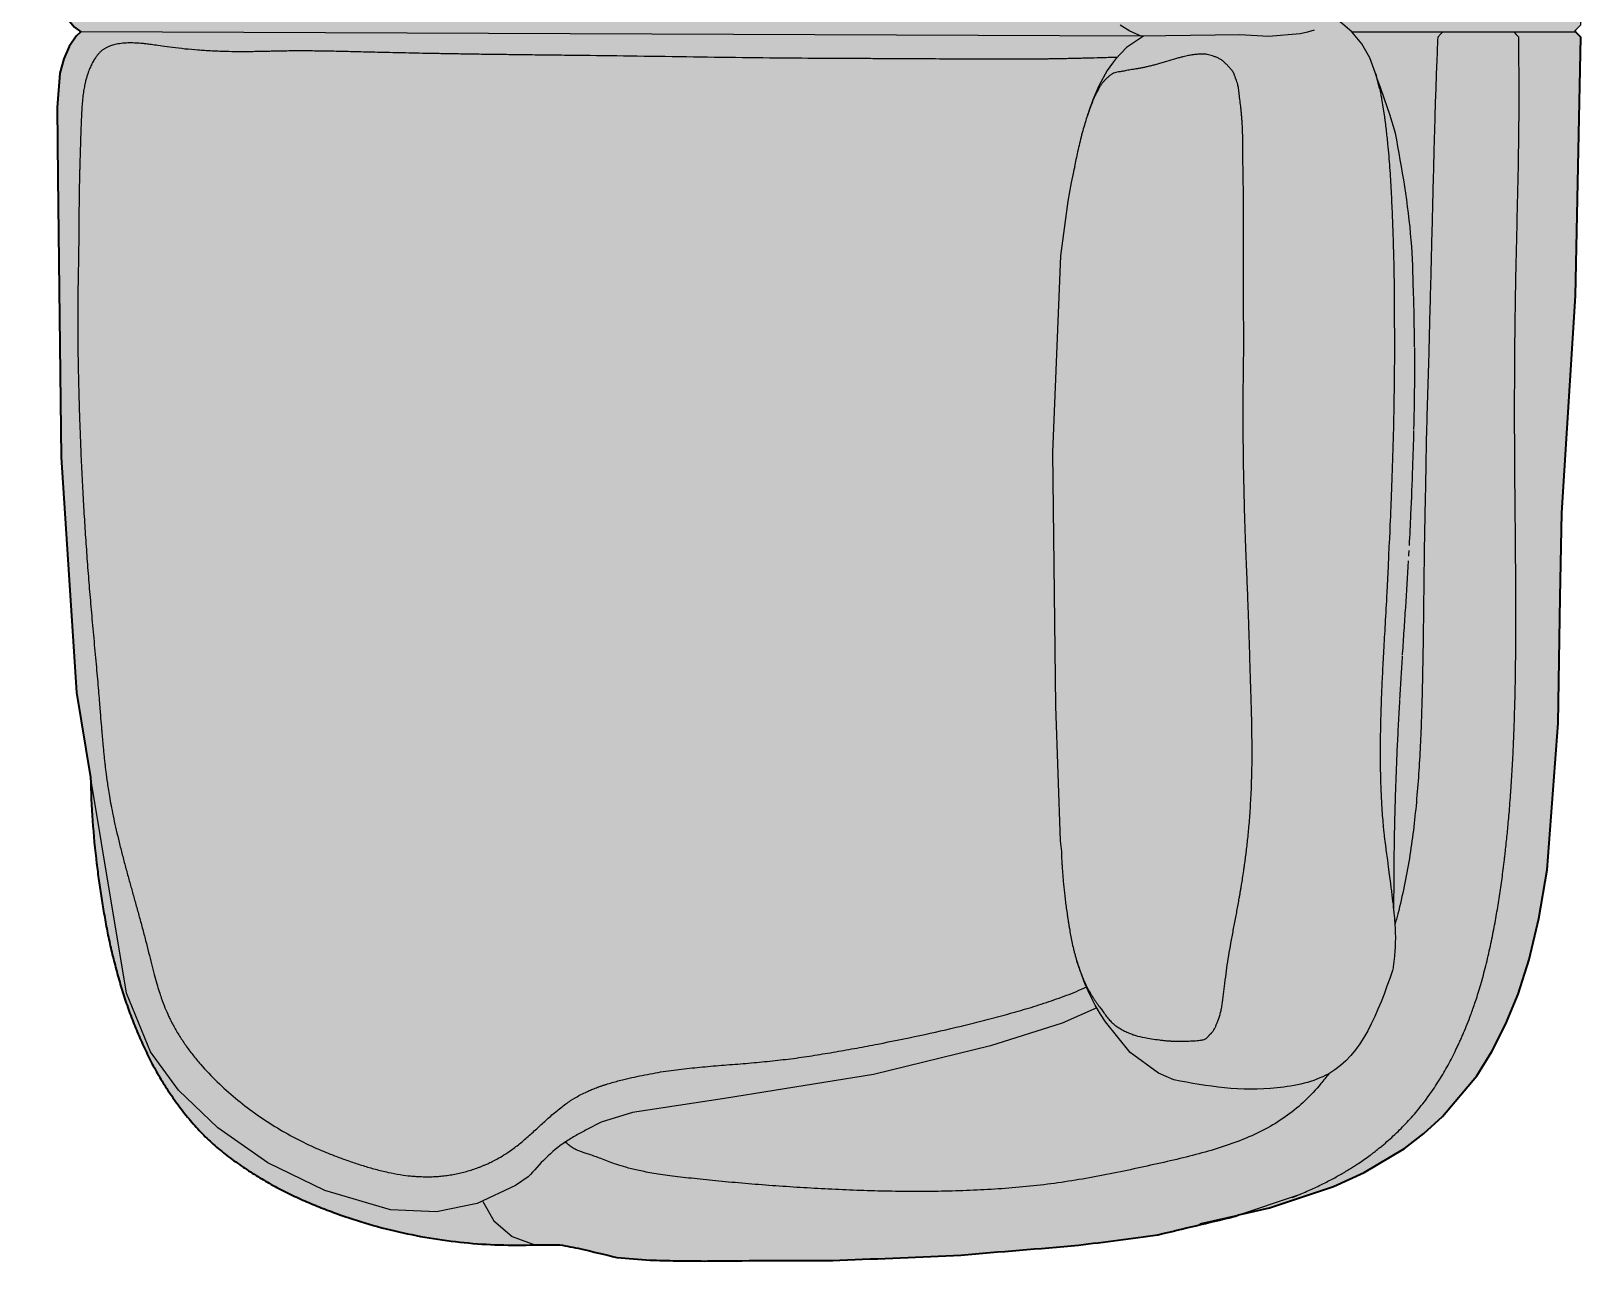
# Model space of a CAD drawing. Header units: millimetres. Extents: x -22 to 6424, y -4345 to 780.
# Drawn here: x 2193 to 3190, y -4345 to -3554 of the extents above; entities that cross this region are included whole.
import ezdxf

# ---------------------------------------------------------------- set-up
doc = ezdxf.new("R2010")
doc.units = ezdxf.units.MM
doc.layers.add('Blocks', color=7, linetype='Continuous')
doc.layers.add('Blocks$Fill', color=7, linetype='Continuous', true_color=0xffffff)
doc.layers.add('Blocks$Inner', color=7, linetype='Continuous', lineweight=25, true_color=0x007f00)
doc.layers.add('Blocks$Outline', color=7, linetype='Continuous', lineweight=35, true_color=0xff3f3f)

# ---------------------------------------------------------------- blocks, each defined once
blk = doc.blocks.new('Lune JH610 Sofa Top')
at = {"layer": 'Blocks$Fill'}
blk.add_hatch(color=256, dxfattribs=at).paths.add_polyline_path([(10.43, -107.31), (10.22, -118.71), (10.39, -130.07), (10.94, -141.39), (11.87, -152.68), (13.19, -163.95), (14.88, -175.17), (16.95, -186.32), (19.38, -197.4), (22.17, -208.39), (25.32, -219.29), (27.04, -224.7), (28.85, -230.08), (32.75, -240.71), (36.99, -251.23), (39.24, -256.45), (41.59, -261.64), (44.04, -266.77), (46.6, -271.83), (49.29, -276.81), (52.11, -281.7), (55.05, -286.53), (58.09, -291.33), (61.24, -296.08), (64.51, -300.74), (67.91, -305.31), (71.44, -309.74), (73.26, -311.91), (75.11, -314.03), (77, -316.12), (78.94, -318.16), (80.91, -320.17), (82.93, -322.14), (84.98, -324.07), (87.08, -325.96), (91.38, -329.67), (95.82, -333.24), (100.37, -336.68), (105, -339.99), (109.69, -343.18), (114.44, -346.24), (119.28, -349.16), (124.2, -351.94), (129.22, -354.58), (134.32, -357.1), (139.48, -359.5), (144.68, -361.79), (149.92, -363.99), (155.18, -366.1), (160.47, -368.1), (165.8, -369.99), (171.19, -371.76), (176.62, -373.44), (187.55, -376.52), (198.55, -379.31), (209.6, -381.76), (220.75, -383.87), (243.17, -387.41), (255.89, -389.11), (274.6, -391.06), (293.42, -392.37), (353.24, -401.12), (690.95, -413.94), (723.35, -414.13), (780.54, -406.95), (787.91, -402.02), (790.48, -399.31), (793.66, -403.48), (798.73, -407.69), (805.05, -410.66), (812.91, -412.2), (861.09, -410.89), (1156.03, -411.02), (1468.13, -411.3), (1488.68, -412.16), (1496.71, -412.35), (1505.72, -411.11), (1512.41, -408.38), (1517.5, -404.58), (1521.18, -400.22), (1523.59, -403.41), (1528.66, -407.64), (1534.96, -410.63), (1542.78, -412.19), (1590.97, -410.89), (1886.03, -411.02), (2198.13, -411.3), (2218.68, -412.16), (2226.71, -412.35), (2234.89, -411.22), (2233.87, -418.07), (2234.36, -434.75), (2235.14, -760.14), (2234.1, -1104.59), (2235.58, -1111.37), (2238.39, -1117.3), (2242.83, -1122.64), (2246.86, -1125.63), (2243.9, -1128.55), (2239.47, -1135.14), (2236.01, -1142.98), (2233.52, -1152.24), (2231.8, -1174.39), (2232.21, -1219.29), (2234.4, -1399.29), (2244.11, -1550.52), (2253.21, -1605.23), (2253.65, -1619.18), (2254.45, -1633.07), (2255.6, -1646.9), (2257.24, -1661.77), (2260.45, -1684.21), (2262.3, -1695.42), (2264.4, -1706.56), (2266.86, -1717.62), (2269.65, -1728.61), (2272.73, -1739.55), (2274.4, -1744.98), (2276.18, -1750.36), (2278.07, -1755.7), (2280.07, -1760.99), (2282.17, -1766.25), (2284.37, -1771.48), (2286.67, -1776.68), (2289.07, -1781.85), (2291.58, -1786.95), (2294.23, -1791.97), (2297.01, -1796.89), (2299.93, -1801.72), (2302.98, -1806.48), (2306.17, -1811.17), (2309.49, -1815.8), (2312.93, -1820.34), (2316.5, -1824.78), (2320.2, -1829.09), (2322.1, -1831.18), (2324.03, -1833.24), (2326, -1835.26), (2328, -1837.23), (2330.05, -1839.16), (2332.13, -1841.05), (2334.26, -1842.91), (2336.42, -1844.72), (2340.86, -1848.25), (2345.42, -1851.65), (2350.09, -1854.92), (2354.83, -1858.08), (2359.62, -1861.12), (2364.46, -1864.06), (2369.36, -1866.87), (2374.34, -1869.56), (2379.4, -1872.13), (2384.53, -1874.58), (2389.71, -1876.92), (2394.93, -1879.17), (2405.45, -1883.42), (2416.08, -1887.32), (2421.46, -1889.13), (2426.88, -1890.84), (2437.78, -1894), (2448.77, -1896.79), (2459.84, -1899.22), (2471, -1901.28), (2482.22, -1902.98), (2493.48, -1904.29), (2504.77, -1905.22), (2516.1, -1905.77), (2527.46, -1905.94), (2538.86, -1905.74), (2553.54, -1905.7), (2553.69, -1905.7), (2554.99, -1905.73), (2568.41, -1908.29), (2591.69, -1913.89), (2612.93, -1915.59), (2629.96, -1916.04), (2648.2, -1916.16), (2735.12, -1915.71), (2812.9, -1912.32), (2888.42, -1906.05), (2939.6, -1899.3), (2988.38, -1887.6), (2992.54, -1886.2), (3011.41, -1881.92), (3052.39, -1868.27), (3072.32, -1859.15), (3098.06, -1843.71), (3110.51, -1834.24), (3122.59, -1823.28), (3144.59, -1796.97), (3154.31, -1781.49), (3163.18, -1764.14), (3171.18, -1744.59), (3178.29, -1722.27), (3184.57, -1695.89), (3189.85, -1664.61), (3197.04, -1570.26), (3198.17, -1489.24), (3199.33, -1434.94), (3208.18, -1295.46), (3211.65, -1129.17), (3208.15, -1125.71), (3208.15, -1124.71), (3211.65, -1121.21), (3211.65, -398.85), (3209.73, -396.92), (3211.3, -395.35), (3211.3, 111.12), (3208.1, 164.91), (3198.54, 217.98), (3182.76, 269.55), (3160.98, 318.88), (3133.51, 365.25), (3100.73, 408.06), (3063.1, 446.69), (3021.16, 480.58), (2975.48, 509.26), (2926.74, 532.33), (2875.63, 549.44), (2822.83, 560.38), (2769.1, 564.98), (2757.29, 565.13), (2250.82, 565.13), (2249.24, 563.56), (2247.32, 565.49), (1524.95, 565.49), (1521.45, 561.99), (1520.82, 561.99), (1517.32, 565.49), (794.95, 565.49), (791.45, 561.99), (790.46, 561.99), (786.99, 565.49), (350.97, 551.01), (280.13, 547.03), (227.16, 539.74), (184.65, 529.41), (148.31, 515.27), (131.85, 506.51), (116.76, 496.71), (102.93, 485.81), (90.1, 473.56), (77.52, 458.81), (58.97, 429.88), (41.68, 389.61), (34.51, 361.41), (26.42, 334.41), (18.49, 302.91), (7.59, 218.19), (1.53, 124.81), (0.44, 37.37), (0.44, -29.38), (1.61, -48.95), (8.14, -78.49), (10.46, -92.63)], flags=0)
at = {"layer": 'Blocks$Inner'}
for points in [[(2966.54, -1892.09), (3011.41, -1881.92), (3052.39, -1868.27), (3072.32, -1859.15), (3098.06, -1843.71), (3110.51, -1834.24), (3122.59, -1823.28), (3144.59, -1796.97), (3154.31, -1781.49), (3163.18, -1764.14), (3171.18, -1744.59), (3178.29, -1722.27), (3184.57, -1695.89), (3189.85, -1664.61), (3197.04, -1570.26), (3198.17, -1489.24), (3199.33, -1434.94), (3208.18, -1295.46), (3211.65, -1129.17), (3208.15, -1125.71), (3208.15, -1124.71), (3211.65, -1121.21), (3211.65, -398.85)], [(3039.99, -1124.57), (3035.69, -1125.85), (3031.09, -1126.9), (3010.8, -1128.8), (2992.16, -1127.67), (2928.82, -1128.42), (2246.86, -1125.63), (2242.83, -1122.64)], [(2928.82, -1128.42), (2921.61, -1125.27), (2915.24, -1121.34)], [(2534.67, -1862.07), (2526.41, -1867.58), (2501.84, -1879.15), (2475.56, -1884.61), (2446.07, -1883.3), (2403.79, -1870.76), (2367.28, -1852.93), (2335.04, -1830.43), (2309.85, -1806.26), (2291.84, -1781.68), (2276.29, -1744.02), (2244.11, -1550.52), (2234.4, -1399.29), (2232.21, -1219.29), (2231.8, -1174.39), (2233.52, -1152.24), (2236.01, -1142.98), (2239.47, -1135.14), (2243.9, -1128.55), (2246.86, -1125.63)], [(3082.03, -1162.04), (3080.09, -1154.27), (3075.84, -1142.43), (3070.82, -1133.45), (3064.33, -1125.6), (3056.95, -1119.38), (3053.62, -1117.75)], [(3122.71, -1125.71), (3168.4, -1125.71)], [(3168.4, -1125.71), (3170.02, -1127.46), (3171.64, -1129.21)], [(2930.36, -1128.4), (2919.35, -1135.79), (2912.3, -1143.27), (2910.29, -1145.79), (2906.92, -1150.62), (2901.66, -1160.35), (2897.79, -1169.47), (2894.01, -1180.1)], [(3092.38, -1190.76), (3088.63, -1178.87), (3085.26, -1168.99), (3082.63, -1161.56), (3080.68, -1156), (3079.51, -1152.47)], [(2886.11, -1212.06), (2886.03, -1212.43), (2885.87, -1213.12), (2885.58, -1214.44), (2885.04, -1216.88), (2883.85, -1222.5), (2881.61, -1234.52), (2876.95, -1269.84), (2871.88, -1396.29), (2873.77, -1559.39), (2876.79, -1646.03), (2877.48, -1652.84)], [(2949.83, -1799.74), (2940.05, -1795.28), (2921.77, -1782.11), (2905.85, -1762.39), (2902.6, -1757.5), (2899.14, -1751.59), (2895.7, -1744.8), (2892.57, -1737.79), (2887.42, -1723.4)], [(2900.24, -1753.4), (2877.97, -1763.22), (2831.89, -1777.84), (2756.63, -1796.29), (2660.94, -1811.57), (2601.72, -1820.74), (2581.63, -1826.85), (2572.26, -1831.62)], [(2553.54, -1905.7), (2553.69, -1905.7), (2554.99, -1905.73), (2568.41, -1908.29), (2591.69, -1913.89), (2612.93, -1915.59), (2629.96, -1916.04), (2648.2, -1916.16), (2663.26, -1915.97), (2735.12, -1915.71), (2812.9, -1912.32), (2888.42, -1906.05), (2939.6, -1899.3), (2988.38, -1887.6), (3031.2, -1873.17)], [(2505.44, -1877.79), (2512.49, -1890.24), (2524.26, -1900.36), (2538.86, -1905.74)]]:
    blk.add_lwpolyline(points, dxfattribs=at)
for points, knots in [([(3064.23, -1125.71), (3064.75, -1125.71), (3066.18, -1125.71), (3069.36, -1125.71), (3073.64, -1125.71), (3079.29, -1125.71), (3086.2, -1125.71), (3093.64, -1125.71), (3101.02, -1125.71), (3109.4, -1125.71), (3117.06, -1125.71), (3122.71, -1125.71)], [0.435445, 0.435445, 0.435445, 0.435445, 0.4583333, 0.5, 0.5833333, 0.6666667, 0.75, 0.8333333, 0.875, 0.9166667, 1, 1, 1, 1]), ([(3122.71, -1125.71), (3122.18, -1126.26), (3121.13, -1127.38), (3120.09, -1128.49), (3119.58, -1129.04)], [0, 0, 0, 0, 0.5, 0.999407, 0.999407, 0.999407, 0.999407]), ([(3168.4, -1125.71), (3174.56, -1125.71), (3182.59, -1125.71), (3190.63, -1125.71), (3194.69, -1125.71), (3197.37, -1125.71), (3199.05, -1125.71), (3200.52, -1125.71), (3201.86, -1125.71), (3203.05, -1125.71), (3204.37, -1125.71), (3205.7, -1125.71), (3207.06, -1125.71), (3208.15, -1125.71), (3208.32, -1125.71), (3207.88, -1125.71)], [2, 2, 2, 2, 2.1, 2.15, 2.2, 2.225, 2.25, 2.275, 2.3, 2.325, 2.35, 2.4, 2.45, 2.5, 2.6, 2.6, 2.6, 2.6]), ([(2267.41, -1134.25), (2266.45, -1134.52), (2264.88, -1135.1), (2263.46, -1135.79), (2262.48, -1136.34), (2261.77, -1136.79), (2261.07, -1137.29), (2260.56, -1137.69), (2260.31, -1137.9)], [-0.62962425, -0.62962425, -0.62962425, -0.62962425, -0.625, -0.62037037, -0.61805556, -0.61574074, -0.61342593, -0.61111817, -0.61111817, -0.61111817, -0.61111817]), ([(2913.38, -1142.12), (2913.23, -1142.12), (2913.07, -1142.13), (2912.91, -1142.13), (2909.35, -1142.23), (2902.9, -1142.42), (2895.75, -1142.61), (2891.06, -1142.73), (2888.01, -1142.81), (2885.37, -1142.87), (2882.19, -1142.94), (2878.79, -1143.01), (2875.31, -1143.08), (2872.25, -1143.13), (2869.41, -1143.17), (2866.61, -1143.2), (2864.16, -1143.23), (2862.05, -1143.25), (2860.33, -1143.26), (2858.58, -1143.28), (2856.38, -1143.29), (2853.75, -1143.3), (2850.61, -1143.32), (2847.35, -1143.33), (2843.8, -1143.33), (2840.46, -1143.33), (2837.49, -1143.33), (2835.08, -1143.33), (2832.91, -1143.32), (2831.07, -1143.32), (2829.61, -1143.32), (2828.19, -1143.31), (2826.46, -1143.31), (2824.53, -1143.3), (2822.48, -1143.29), (2819.93, -1143.28), (2816.82, -1143.27), (2812.29, -1143.25), (2806.05, -1143.21), (2797.18, -1143.17), (2786.83, -1143.11), (2776.29, -1143.05), (2767.24, -1143.01), (2756.53, -1142.96), (2739.83, -1142.89), (2715.24, -1142.77), (2681.56, -1142.49), (2645.54, -1141.99), (2609.03, -1141.44), (2579.72, -1141.07), (2557.86, -1140.82), (2542.49, -1140.65), (2530.74, -1140.51), (2522.07, -1140.4), (2516.01, -1140.32), (2510.23, -1140.25), (2502.68, -1140.15), (2493.64, -1140.01), (2483.35, -1139.85), (2470.35, -1139.62), (2455.42, -1139.31), (2439.41, -1138.95), (2425.12, -1138.6), (2414.49, -1138.34), (2406.65, -1138.18), (2401.11, -1138.08), (2395.78, -1138.02), (2390.86, -1137.98), (2386.78, -1137.98), (2382.38, -1138), (2378.03, -1138.06), (2374.17, -1138.13), (2371.42, -1138.19), (2369.36, -1138.23), (2367.47, -1138.27), (2365.57, -1138.31), (2363.61, -1138.35), (2361.78, -1138.39), (2359.76, -1138.43), (2357.14, -1138.47), (2353.85, -1138.51), (2349.94, -1138.52), (2344.74, -1138.49), (2339.54, -1138.39), (2334.32, -1138.21), (2330.44, -1138.03), (2326.45, -1137.81), (2320.87, -1137.42), (2313.77, -1136.78), (2305.74, -1135.79), (2298.93, -1134.84), (2294.06, -1134.16), (2290.38, -1133.67), (2287.21, -1133.3), (2284.89, -1133.09), (2283.6, -1133.01)], [-0.8223155, -0.8223155, -0.8223155, -0.8223155, -0.822194, -0.822194, -0.822194, -0.8194444, -0.8171296, -0.8159722, -0.8148148, -0.8136574, -0.8125, -0.8101852, -0.8078704, -0.8055556, -0.8032407, -0.8009259, -0.7986111, -0.7974537, -0.7962963, -0.7951389, -0.7939815, -0.7916667, -0.7893519, -0.787037, -0.7847222, -0.7824074, -0.78125, -0.7800926, -0.7789352, -0.7783565, -0.7777778, -0.7771991, -0.7766204, -0.775463, -0.7743056, -0.7731481, -0.7708333, -0.7685185, -0.7662037, -0.7638889, -0.7615741, -0.7604167, -0.7592593, -0.7581019, -0.7569444, -0.7546296, -0.7523148, -0.75, -0.7476852, -0.7453704, -0.744213, -0.7430556, -0.7418981, -0.7413194, -0.7407407, -0.740162, -0.7395833, -0.7384259, -0.7372685, -0.7361111, -0.7337963, -0.7314815, -0.7291667, -0.7268519, -0.7256944, -0.724537, -0.7233796, -0.7222222, -0.7210648, -0.7199074, -0.7175926, -0.7152778, -0.712963, -0.7106481, -0.7083333, -0.7060185, -0.7048611, -0.7037037, -0.7025463, -0.7013889, -0.6990741, -0.6967593, -0.6944444, -0.6898148, -0.6875, -0.6851852, -0.6828704, -0.6805556, -0.6759259, -0.6712963, -0.6666667, -0.662037, -0.6574074, -0.6527778, -0.6481569, -0.6481569, -0.6481569, -0.6481569]), ([(3026.03, -1875.27), (3026.54, -1875.07), (3028.68, -1874.22), (3032.28, -1872.73), (3036.51, -1870.88), (3040.44, -1869.08), (3045.59, -1866.62), (3051.65, -1863.51), (3057.19, -1860.41), (3061.22, -1858.02), (3064.05, -1856.27), (3066.58, -1854.66), (3069.51, -1852.72), (3072.59, -1850.6), (3075.39, -1848.58), (3077.75, -1846.81), (3079.69, -1845.32), (3081.74, -1843.69), (3084.46, -1841.46), (3087.9, -1838.52), (3092, -1834.78), (3097.3, -1829.62), (3103.64, -1822.83), (3110.79, -1814.08), (3116.33, -1806.32), (3120.48, -1799.91), (3123.46, -1794.99), (3126.21, -1790.13), (3128.77, -1785.31), (3130.85, -1781.13), (3132.52, -1777.62), (3133.81, -1774.83), (3135.05, -1772.06), (3136.58, -1768.52), (3138.43, -1764.05), (3140.81, -1757.89), (3143.54, -1750.21), (3146.79, -1739.97), (3150.11, -1727.91), (3152.61, -1717.28), (3154.38, -1708.95), (3155.57, -1702.97), (3156.64, -1697.22), (3157.98, -1689.59), (3159.18, -1682.04), (3160.29, -1674.45), (3161.08, -1668.72), (3161.7, -1663.87), (3162.19, -1659.96), (3162.54, -1656.96), (3162.88, -1654.04), (3163.3, -1650.36), (3163.77, -1645.99), (3164.29, -1640.89), (3164.79, -1635.65), (3165.3, -1629.99), (3165.83, -1623.65), (3166.3, -1617.54), (3166.69, -1612.05), (3166.98, -1607.54), (3167.28, -1602.82), (3167.64, -1596.5), (3168.06, -1588.34), (3168.51, -1577.92), (3169.05, -1562.87), (3169.46, -1545.61), (3169.68, -1527.75), (3169.76, -1516.63), (3169.79, -1507.83), (3169.8, -1498.41), (3169.76, -1484.95), (3169.65, -1466.67), (3169.43, -1442.95), (3169.18, -1418), (3169.01, -1392.36), (3168.95, -1366.58), (3169.02, -1345.45), (3169.14, -1329), (3169.27, -1317.03), (3169.43, -1305.24), (3169.68, -1289.48), (3170.08, -1269.83), (3170.64, -1246.29), (3171.38, -1214.96), (3172.02, -1175.9), (3171.8, -1144.76), (3171.59, -1129.23)], [0.5713146, 0.5713146, 0.5713146, 0.5713146, 0.5725806, 0.5766129, 0.5806452, 0.5846774, 0.5887097, 0.5967742, 0.6048387, 0.608871, 0.6129032, 0.6169355, 0.6209677, 0.6290323, 0.6370968, 0.641129, 0.6451613, 0.6491935, 0.6532258, 0.6612903, 0.6693548, 0.6774194, 0.6935484, 0.7096774, 0.7258065, 0.733871, 0.7419355, 0.75, 0.7580645, 0.766129, 0.7701613, 0.7741935, 0.7782258, 0.7822581, 0.7903226, 0.7983871, 0.8064516, 0.8145161, 0.8225806, 0.8306452, 0.8346774, 0.8387097, 0.8427419, 0.8467742, 0.8548387, 0.858871, 0.8629032, 0.8669355, 0.8689516, 0.8709677, 0.8729839, 0.875, 0.8790323, 0.8830645, 0.8870968, 0.891129, 0.8951613, 0.8991935, 0.9012097, 0.9032258, 0.9052419, 0.9072581, 0.9112903, 0.9153226, 0.9193548, 0.9274194, 0.9314516, 0.9334677, 0.9354839, 0.9375, 0.9395161, 0.9435484, 0.9475806, 0.9516129, 0.9556452, 0.9596774, 0.9637097, 0.9657258, 0.9677419, 0.9697581, 0.9717742, 0.9758065, 0.9798387, 0.983871, 0.9919355, 1, 1, 1, 1]), ([(3119.57, -1129.05), (3119.29, -1135.12), (3118.77, -1147.27), (3118.11, -1165.5), (3117.55, -1183.73), (3117.06, -1201.97), (3116.57, -1220.2), (3116.14, -1238.44), (3115.67, -1256.67), (3115.21, -1274.91), (3114.79, -1293.15), (3114.2, -1311.38), (3113.83, -1329.62), (3113.33, -1347.85), (3112.74, -1366.08), (3112.21, -1384.31), (3111.86, -1402.54), (3111.6, -1420.78), (3111.16, -1439), (3110.85, -1457.23), (3110.63, -1475.46), (3110.42, -1493.68), (3110.21, -1511.9), (3109.93, -1530.13), (3109.56, -1548.36), (3108.89, -1572.61), (3107.46, -1602.96), (3104.78, -1633.21), (3101.4, -1657.28), (3098.13, -1675.21), (3094.83, -1689.38), (3092.62, -1697.55), (3091.96, -1699.87)], [0, 0, 0, 0, 0.0121951, 0.0243902, 0.0365854, 0.0487805, 0.0609756, 0.0731707, 0.0853659, 0.097561, 0.1097561, 0.1219512, 0.1341463, 0.1463415, 0.1585366, 0.1707317, 0.1829268, 0.195122, 0.2073171, 0.2195122, 0.2317073, 0.2439024, 0.2560976, 0.2682927, 0.2804878, 0.2926829, 0.3170732, 0.3414634, 0.3536585, 0.3658537, 0.3780488, 0.3829151, 0.3829151, 0.3829151, 0.3829151]), ([(2255.21, -1144.19), (2254.96, -1144.62), (2254.46, -1145.51), (2253.53, -1147.32), (2252.39, -1149.83), (2251.26, -1152.92), (2250.36, -1155.98), (2249.93, -1157.7), (2249.72, -1158.66)], [-0.59259259, -0.59259259, -0.59259259, -0.59259259, -0.59028045, -0.58796563, -0.583336, -0.57870637, -0.57639156, -0.57407674, -0.57407674, -0.57407674, -0.57407674]), ([(2260.31, -1137.9), (2260.06, -1138.11), (2259.57, -1138.55), (2258.75, -1139.36), (2257.82, -1140.39), (2256.84, -1141.65), (2255.95, -1142.96), (2255.46, -1143.77), (2255.21, -1144.19)], [-0.61111111, -0.61111111, -0.61111111, -0.61111111, -0.6087963, -0.60648148, -0.60185185, -0.59722222, -0.59490741, -0.59259259, -0.59259259, -0.59259259, -0.59259259]), ([(2994.12, -1197.87), (2994.16, -1194.71), (2994.09, -1190.05), (2993.81, -1184.74), (2993.6, -1181.73), (2993.42, -1179.52), (2993.21, -1177.25), (2992.86, -1174.11), (2992.39, -1170.16), (2991.94, -1166.46), (2991.62, -1163.88), (2991.41, -1162.18), (2991.19, -1160.77), (2990.88, -1159.19), (2990.44, -1157.7), (2989.96, -1156.53), (2989.57, -1155.62), (2989.28, -1154.88), (2989.02, -1154.14), (2988.72, -1153.28), (2988.36, -1152.32), (2987.86, -1151.42), (2987.29, -1150.64), (2986.57, -1149.79), (2985.43, -1148.52), (2983.84, -1146.81), (2982.43, -1145.41), (2981.28, -1144.42), (2980.42, -1143.77), (2979.53, -1143.22), (2978.27, -1142.54), (2976.64, -1141.83), (2974.7, -1141.15), (2972.85, -1140.61), (2971.28, -1140.21), (2970.09, -1140.03), (2969.05, -1139.97), (2968.21, -1139.96), (2967.29, -1139.98), (2966.22, -1140.05), (2965.14, -1140.13), (2963.78, -1140.24), (2962.02, -1140.45), (2959.82, -1140.83), (2957.6, -1141.31), (2955.7, -1141.74), (2953.42, -1142.33), (2949.95, -1143.31), (2946.07, -1144.47), (2942.14, -1145.64), (2939.23, -1146.49), (2936.91, -1147.13), (2935.15, -1147.59), (2933.91, -1147.89), (2932.71, -1148.16), (2931.13, -1148.5), (2929.19, -1148.89), (2926.95, -1149.3), (2924.11, -1149.79), (2921.54, -1150.21), (2919.29, -1150.61), (2917.75, -1150.92), (2916.41, -1151.19), (2914.9, -1151.43), (2913.37, -1151.63), (2911.83, -1151.94), (2910.3, -1152.6), (2908.68, -1153.75), (2907.12, -1155.12), (2905.89, -1156.35), (2904.98, -1157.33), (2904.34, -1158.06), (2903.74, -1158.81), (2902.96, -1159.88), (2902.23, -1161.04), (2901.55, -1162.22), (2901.06, -1163.11), (2900.66, -1163.84), (2900.4, -1164.34), (2900.25, -1164.62), (2900.14, -1164.82), (2900.03, -1165.03), (2899.89, -1165.29), (2899.72, -1165.61), (2899.53, -1165.98), (2899.29, -1166.47), (2899.01, -1167.06), (2898.68, -1167.77), (2898.35, -1168.53), (2898, -1169.35), (2897.63, -1170.26), (2897.2, -1171.31), (2896.76, -1172.43), (2896.17, -1173.94), (2895.41, -1175.98), (2894.41, -1178.86), (2892.9, -1183.53), (2890.99, -1190.13), (2889.16, -1197.4), (2887.91, -1202.89), (2886.88, -1207.78), (2886.24, -1211.05), (2885.9, -1212.88), (2885.87, -1213.04)], [0.9061124, 0.9061124, 0.9061124, 0.9061124, 0.9299219, 0.9418267, 0.947779, 0.9537314, 0.9596838, 0.9656362, 0.977541, 0.9894457, 0.9953981, 1.0013505, 1.0073029, 1.0132552, 1.02516, 1.0370648, 1.0430171, 1.0489695, 1.0549219, 1.0608743, 1.072779, 1.0846838, 1.0906362, 1.0965886, 1.1084933, 1.1203981, 1.1323029, 1.1382552, 1.1442076, 1.15016, 1.1561124, 1.1680171, 1.1799219, 1.1918267, 1.2037314, 1.2156362, 1.2215886, 1.227541, 1.2334933, 1.2394457, 1.2453981, 1.2513505, 1.2632552, 1.27516, 1.2811124, 1.2870648, 1.2930171, 1.2989695, 1.3108743, 1.3168267, 1.322779, 1.3287314, 1.3317076, 1.3346838, 1.33766, 1.3406362, 1.3465886, 1.352541, 1.3584933, 1.3703981, 1.3763505, 1.3823029, 1.3882552, 1.3942076, 1.4061124, 1.4180171, 1.4299219, 1.4418267, 1.4537314, 1.4656362, 1.4715886, 1.477541, 1.4834933, 1.4894457, 1.5013505, 1.5073029, 1.5132552, 1.5192076, 1.5221838, 1.5236719, 1.52516, 1.5266481, 1.5281362, 1.5311124, 1.5340886, 1.5370648, 1.5430171, 1.5489695, 1.5549219, 1.5608743, 1.5668267, 1.572779, 1.5787314, 1.5846838, 1.5965886, 1.6084933, 1.6203981, 1.6442076, 1.6561124, 1.6680171, 1.6799219, 1.6918267, 1.6929528, 1.6929528, 1.6929528, 1.6929528]), ([(3079.51, -1152.47), (3079.61, -1152.8), (3079.78, -1153.33), (3080.02, -1154.14), (3080.16, -1154.63), (3080.23, -1154.88)], [106.71353587, 106.71353587, 106.71353587, 106.71353587, 106.72396002, 106.7299124, 106.73586478, 106.73586478, 106.73586478, 106.73586478]), ([(2249.72, -1158.66), (2249.5, -1159.62), (2249.07, -1161.75), (2248.45, -1165.71), (2247.95, -1170.23), (2247.57, -1175.16), (2247.31, -1179.79), (2247.13, -1184.03), (2246.98, -1188.1), (2246.82, -1193.2), (2246.69, -1197.22), (2246.64, -1199.05), (2246.61, -1199.99), (2246.59, -1200.62), (2246.57, -1201.35), (2246.53, -1202.42), (2246.5, -1203.59), (2246.47, -1204.55), (2246.44, -1205.45), (2246.41, -1206.61), (2246.37, -1207.85), (2246.33, -1209.3), (2246.29, -1210.58), (2246.25, -1211.92), (2246.21, -1213.72), (2246.14, -1216.13), (2246.06, -1219.53), (2245.97, -1223.65), (2245.88, -1229.02), (2245.79, -1235.52), (2245.73, -1241.66), (2245.69, -1246.98), (2245.65, -1252.26), (2245.6, -1258.65), (2245.48, -1268.97), (2245.29, -1279.29), (2245.11, -1289.67), (2245.01, -1297.09), (2244.95, -1304.02), (2244.92, -1310.82), (2244.93, -1317.64), (2244.98, -1324.77), (2245.06, -1331.1), (2245.14, -1336.22), (2245.21, -1340.14), (2245.28, -1343.83), (2245.38, -1348.27), (2245.5, -1353.57), (2245.7, -1360.9), (2245.99, -1370.67), (2246.46, -1384.25), (2247.11, -1400.26), (2247.79, -1414.41), (2248.39, -1425.5), (2248.69, -1430.8), (2248.84, -1433.41)], [-0.5740767, -0.5740767, -0.5740767, -0.5740767, -0.5717624, -0.5694476, -0.5671328, -0.5648179, -0.5625031, -0.5601883, -0.5578735, -0.5555587, -0.5509291, -0.5462994, -0.5439846, -0.5416698, -0.539355, -0.5370402, -0.5347254, -0.5324105, -0.5300957, -0.5277809, -0.5231513, -0.5208365, -0.5185217, -0.5162068, -0.513892, -0.5092624, -0.5046328, -0.5000031, -0.4953735, -0.4907439, -0.4861142, -0.4837994, -0.4814846, -0.476855, -0.4722254, -0.4629661, -0.4583365, -0.4537068, -0.4490772, -0.4444476, -0.4398179, -0.4351883, -0.4305587, -0.4282439, -0.4259291, -0.4236142, -0.4212994, -0.4166698, -0.4120402, -0.4074105, -0.4027809, -0.3981513, -0.3935217, -0.3912068, -0.388892, -0.388892, -0.388892, -0.388892]), ([(3081.3, -1158.97), (3081.35, -1159.17), (3081.49, -1159.73), (3081.73, -1160.77), (3082.06, -1162.18), (3082.44, -1163.88), (3082.89, -1166.05), (3083.22, -1167.74), (3083.41, -1168.75)], [0.88910904, 0.88910904, 0.88910904, 0.88910904, 0.89285714, 0.89880952, 0.9047619, 0.91071429, 0.91666667, 0.92474411, 0.92474411, 0.92474411, 0.92474411]), ([(3083.41, -1168.75), (3085.23, -1180.25), (3085.42, -1181.73), (3085.81, -1184.74), (3086.45, -1190.05), (3086.96, -1194.71), (3087.3, -1197.87)], [0.92474411, 0.92474411, 0.92474411, 0.92474411, 0.93069649, 0.93664887, 0.94855363, 0.97236316, 0.97236316, 0.97236316, 0.97236316]), ([(3103.95, -1292.35), (3103.63, -1281.46), (3102.63, -1247.32), (3096.53, -1213.67), (3092.38, -1190.76)], [-0.646984, -0.646984, -0.646984, -0.646984, 32.014723, 101.713536, 101.713536, 101.713536, 101.713536]), ([(2877.48, -1652.84), (2877.58, -1655.57), (2877.72, -1658.31), (2877.88, -1661.05), (2877.91, -1661.47), (2878.01, -1663.1), (2878.2, -1665.99), (2878.5, -1669.72), (2878.83, -1673.36), (2879.21, -1677.07), (2879.63, -1680.92), (2880.11, -1685.03), (2880.67, -1689.28), (2881.18, -1692.89), (2881.62, -1695.78), (2881.96, -1697.93), (2882.31, -1700.08), (2882.78, -1702.97), (2883.4, -1706.61), (2884.25, -1711), (2885.06, -1714.59), (2885.82, -1717.52), (2886.65, -1720.58), (2887.8, -1724.46), (2889.26, -1728.87), (2890.61, -1732.6), (2891.76, -1735.38), (2892.77, -1737.56), (2893.52, -1739.06), (2894.11, -1740.18), (2894.55, -1741.04), (2894.96, -1741.85), (2895.44, -1742.77), (2895.86, -1743.55), (2896.29, -1744.28), (2896.63, -1744.84), (2896.95, -1745.34), (2897.23, -1745.77), (2897.45, -1746.11), (2897.69, -1746.46), (2897.99, -1746.93), (2898.53, -1747.77), (2899.34, -1749), (2900.27, -1750.33), (2901.11, -1751.5), (2901.8, -1752.44), (2902.57, -1753.49), (2903.72, -1755.07), (2905.31, -1757.28), (2907.05, -1759.55), (2908.5, -1761.24), (2909.58, -1762.37), (2910.68, -1763.41), (2912.29, -1764.76), (2914.5, -1766.31), (2916.9, -1767.68), (2918.84, -1768.65), (2920.31, -1769.32), (2921.68, -1769.91), (2923.36, -1770.56), (2926.07, -1771.44), (2929.47, -1772.2), (2935.32, -1773.25), (2939.63, -1773.88), (2943.14, -1774.3), (2945.73, -1774.55), (2947.79, -1774.69), (2949.35, -1774.77), (2950.47, -1774.8), (2951.57, -1774.82), (2953.07, -1774.84), (2954.97, -1774.83), (2957.26, -1774.79), (2960.28, -1774.7), (2963.9, -1774.52), (2967.55, -1774.17), (2969.92, -1773.5), (2971.4, -1772.49), (2972.22, -1771.49), (2972.81, -1770.77), (2973.17, -1770.36), (2973.48, -1770.06), (2973.8, -1769.76), (2974.18, -1769.36), (2974.63, -1768.85), (2975.11, -1768.22), (2975.7, -1767.35), (2976.34, -1766.14), (2976.99, -1764.71), (2977.55, -1763.41), (2978.11, -1762.05), (2978.8, -1760.2), (2979.56, -1757.77), (2980.2, -1755.15), (2980.72, -1752.27), (2981.18, -1749.16), (2981.61, -1745.87), (2982.04, -1742.48), (2982.47, -1738.96), (2983.06, -1734.03), (2983.89, -1727.67), (2985.12, -1719.82), (2986.52, -1711.74), (2987.8, -1704.84), (2988.86, -1699.25), (2989.66, -1695.05), (2990.44, -1690.97), (2991.16, -1686.97), (2991.77, -1683.53), (2992.27, -1680.67), (2992.66, -1678.39), (2993.04, -1676.18), (2993.49, -1673.45), (2994.03, -1670.08), (2994.63, -1666.05), (2995.21, -1662.02), (2995.71, -1658.44), (2996.25, -1654.42), (2996.95, -1648.78), (2997.8, -1640.92), (2998.58, -1631.76), (2999.13, -1623.47), (2999.51, -1616.76), (2999.82, -1609.39), (3000.11, -1598.64), (3000.19, -1583.89), (2999.92, -1568.18), (2999.58, -1555.57), (2999.28, -1546.15), (2998.99, -1537.15), (2998.63, -1525.68), (2998.28, -1514.33), (2997.87, -1502.01), (2997.51, -1492), (2997.16, -1482.8), (2996.84, -1474.75), (2996.58, -1468.41), (2996.29, -1461.45), (2995.9, -1451.13), (2995.41, -1436.76), (2994.92, -1418.03), (2994.58, -1398.74), (2994.41, -1379.83), (2994.41, -1362.22), (2994.52, -1349.41), (2994.63, -1340.73), (2994.71, -1335.15), (2994.78, -1330.5), (2994.86, -1325.28), (2994.95, -1318.53), (2994.92, -1314.93), (2994.8, -1312.8), (2994.7, -1311.29), (2994.61, -1309.55), (2994.56, -1307.57), (2994.54, -1305.64), (2994.53, -1303.43), (2994.52, -1300.46), (2994.51, -1296.58), (2994.51, -1291.74), (2994.53, -1285.15), (2994.55, -1278.47), (2994.58, -1271.98), (2994.57, -1265.74), (2994.6, -1258.25), (2994.67, -1249.42), (2994.71, -1240.73), (2994.61, -1229.19), (2994.32, -1214.85), (2994.15, -1203.52), (2994.12, -1197.87)], [0, 0, 0, 0, 0.0171483, 0.0171483, 0.0171483, 0.0197487, 0.0273245, 0.0349003, 0.042476, 0.0500518, 0.0576275, 0.0652033, 0.072779, 0.0803548, 0.0841427, 0.0879306, 0.0917184, 0.0955063, 0.1030821, 0.1106578, 0.1182336, 0.1220215, 0.1258094, 0.1333851, 0.1409609, 0.1485366, 0.1561124, 0.1636881, 0.1712639, 0.1750518, 0.1788397, 0.1826275, 0.1864154, 0.1939912, 0.197779, 0.2015669, 0.2053548, 0.2072487, 0.2091427, 0.2110366, 0.2129306, 0.2167184, 0.2242942, 0.23187, 0.2356578, 0.2394457, 0.2432336, 0.2470215, 0.2545972, 0.262173, 0.2659609, 0.2697487, 0.2735366, 0.2773245, 0.2849003, 0.292476, 0.2962639, 0.3000518, 0.3038397, 0.3076275, 0.3152033, 0.3303548, 0.3379306, 0.3455063, 0.3492942, 0.3530821, 0.35687, 0.3587639, 0.3606578, 0.3625518, 0.3644457, 0.3682336, 0.3720215, 0.3758094, 0.3833851, 0.3909609, 0.3985366, 0.4061124, 0.4136881, 0.417476, 0.41937, 0.4212639, 0.4231578, 0.4250518, 0.4288397, 0.4326275, 0.4364154, 0.4439912, 0.4515669, 0.4553548, 0.4591427, 0.4667184, 0.4742942, 0.48187, 0.4894457, 0.4970215, 0.5045972, 0.512173, 0.5197487, 0.5273245, 0.542476, 0.5576275, 0.572779, 0.5879306, 0.5955063, 0.6030821, 0.6106578, 0.6182336, 0.6258094, 0.6295972, 0.6333851, 0.637173, 0.6409609, 0.6485366, 0.6561124, 0.6599003, 0.6636881, 0.667476, 0.6712639, 0.6788397, 0.6864154, 0.6902033, 0.6939912, 0.697779, 0.7015669, 0.7091427, 0.7167184, 0.7205063, 0.7242942, 0.7280821, 0.73187, 0.7394457, 0.7432336, 0.7470215, 0.7508094, 0.7527033, 0.7545972, 0.7564912, 0.7583851, 0.762173, 0.7659609, 0.7697487, 0.7735366, 0.7773245, 0.7811124, 0.7830063, 0.7849003, 0.7867942, 0.7886881, 0.792476, 0.8000518, 0.8038397, 0.8076275, 0.8114154, 0.8133094, 0.8152033, 0.8170972, 0.8189912, 0.822779, 0.8265669, 0.8303548, 0.8379306, 0.8417184, 0.8455063, 0.8530821, 0.8606578, 0.8682336, 0.8758094, 0.8909609, 0.9061124, 0.9061124, 0.9061124, 0.9061124]), ([(3087.3, -1197.87), (3087.82, -1202.91), (3088.45, -1210.46), (3089.1, -1220.54), (3089.51, -1228.14), (3089.87, -1235.68), (3090.21, -1243.18), (3090.53, -1250.81), (3090.75, -1257.33), (3090.91, -1262.84), (3091.07, -1268.64), (3091.22, -1274.64), (3091.34, -1280.56), (3091.42, -1284.86), (3091.46, -1288.29), (3091.49, -1290.88), (3091.51, -1292.78), (3091.52, -1294.45), (3091.52, -1296.21), (3091.51, -1297.83), (3091.48, -1299.27), (3091.46, -1301.22), (3091.48, -1304.93), (3091.63, -1315.4), (3091.7, -1329.03), (3091.67, -1336.84)], [0.9723632, 0.9723632, 0.9723632, 0.9723632, 1.0108247, 1.0300555, 1.0492862, 1.068517, 1.0877478, 1.1069785, 1.1262093, 1.1358247, 1.1454401, 1.1646708, 1.1742862, 1.1839016, 1.193517, 1.1983247, 1.2031324, 1.2079401, 1.2127478, 1.2223632, 1.2319785, 1.2415939, 1.2608247, 1.2800555, 1.2992862, 1.2992862, 1.2992862, 1.2992862]), ([(3104.58, -1328.25), (3104.56, -1323.96), (3104.48, -1314.66), (3104.26, -1302.87), (3104.05, -1295.2), (3103.96, -1292.53), (3103.95, -1292.35)], [-0.67759463, -0.67759463, -0.67759463, -0.67759463, -0.66666667, -0.65384615, -0.6474359, -0.64698427, -0.64698427, -0.64698427, -0.64698427]), ([(3091.67, -1336.84), (3091.24, -1370.56), (3091.07, -1378.2), (3090.74, -1390.51), (3090.37, -1401.78), (3090.08, -1410.33), (3089.86, -1416.39), (3089.65, -1422.28), (3089.35, -1430.26), (3089.13, -1436.25), (3086.81, -1486.24)], [1.29928623, 1.29928623, 1.29928623, 1.29928623, 1.30542386, 1.31503924, 1.32465462, 1.32946232, 1.33427001, 1.3390777, 1.34388539, 1.35350078, 1.35350078, 1.35350078, 1.35350078]), ([(3104.59, -1341.32), (3104.58, -1342.73), (3104.52, -1354.2), (3104.33, -1367.62), (3104.05, -1379.6), (3104.01, -1381.53)], [0.68870773, 0.68870773, 0.68870773, 0.68870773, 0.69230769, 0.71794872, 0.72287756, 0.72287756, 0.72287756, 0.72287756]), ([(3103.99, -1382.18), (3103.8, -1390.08), (3103.27, -1408.02), (3102.3, -1432.68), (3101.47, -1449.35), (3101.11, -1456.01)], [0.7234325, 0.7234325, 0.7234325, 0.7234325, 0.74358974, 0.76923077, 0.78636236, 0.78636236, 0.78636236, 0.78636236]), ([(2248.84, -1433.41), (2249, -1436.02), (2249.31, -1441.16), (2249.98, -1451.51), (2250.88, -1464.42), (2251.87, -1477.31), (2252.72, -1487.64), (2253.16, -1492.76), (2253.39, -1495.36)], [-0.38889203, -0.38889203, -0.38889203, -0.38889203, -0.38657722, -0.3842624, -0.37963277, -0.37500314, -0.37268833, -0.37037353, -0.37037353, -0.37037353, -0.37037353]), ([(3100.55, -1465.94), (3099.97, -1475.91), (3099.03, -1490.84), (3097.72, -1510.69), (3097.06, -1520.87), (3096.72, -1526.1), (3096.71, -1526.35)], [0.79487179, 0.79487179, 0.79487179, 0.79487179, 0.82051282, 0.83333333, 0.84615385, 0.84680343, 0.84680343, 0.84680343, 0.84680343]), ([(3086.81, -1486.24), (3086.43, -1493.38), (3085.66, -1506.89), (3084.67, -1523.92), (3083.9, -1538.72), (3083.29, -1552.22), (3082.83, -1565.47), (3082.54, -1579.04), (3082.46, -1592.06), (3082.6, -1602.11), (3082.81, -1609.42), (3083, -1614.5), (3083.22, -1618.98), (3083.51, -1624.2), (3083.88, -1629.68), (3084.28, -1634.7), (3084.67, -1638.97), (3084.9, -1641.31), (3089.05, -1673.36)], [1.3535008, 1.3535008, 1.3535008, 1.3535008, 1.3727315, 1.3919623, 1.4111931, 1.4304239, 1.4496546, 1.4688854, 1.4881162, 1.5073469, 1.5169623, 1.5265777, 1.5361931, 1.5458085, 1.5650392, 1.58427, 1.5938854, 1.6035008, 1.6035008, 1.6035008, 1.6035008]), ([(2253.39, -1495.36), (2253.62, -1497.96), (2254.09, -1503.24), (2255.1, -1514.28), (2256.41, -1528.34), (2257.83, -1544.25), (2258.58, -1553.25), (2258.89, -1557.11)], [-0.37037353, -0.37037353, -0.37037353, -0.37037353, -0.36805872, -0.3657439, -0.36111427, -0.35648464, -0.35185501, -0.35185501, -0.35185501, -0.35185501]), ([(3096.66, -1527.07), (3096.37, -1531.55), (3095.8, -1540.75), (3095.26, -1549.96), (3094.99, -1554.7)], [0.84742845, 0.84742845, 0.84742845, 0.84742845, 0.85897436, 0.87114149, 0.87114149, 0.87114149, 0.87114149]), ([(2258.89, -1557.11), (2259.21, -1560.97), (2259.71, -1567.4), (2260.2, -1573.42), (2260.57, -1577.76), (2260.85, -1580.95), (2261.1, -1583.72), (2261.32, -1586.06), (2261.56, -1588.6), (2261.87, -1591.66), (2262.22, -1594.95), (2262.59, -1598.14), (2263.11, -1602.47), (2263.91, -1608.48), (2265.38, -1618.07), (2267.92, -1631.36), (2270.88, -1644.22), (2273.57, -1654.88), (2275.7, -1662.9), (2277.5, -1669.48), (2278.92, -1674.61), (2279.61, -1677.1), (2279.96, -1678.34)], [-0.35185501, -0.35185501, -0.35185501, -0.35185501, -0.34722539, -0.34259576, -0.34028094, -0.33796613, -0.33565131, -0.33449391, -0.3333365, -0.33102168, -0.32870687, -0.32639205, -0.32407724, -0.31944761, -0.31481798, -0.31018835, -0.30555872, -0.30324391, -0.30092909, -0.29861428, -0.29745687, -0.29629951, -0.29629951, -0.29629951, -0.29629951]), ([(3094.94, -1555.57), (3094.66, -1560.53), (3094.12, -1570.5), (3093.4, -1585.51), (3092.75, -1600.59), (3092.2, -1615.65), (3091.78, -1630.74), (3091.44, -1645.72), (3091.32, -1660.49), (3091.27, -1670.26), (3091.23, -1675.05)], [0.8718841, 0.8718841, 0.8718841, 0.8718841, 0.8846154, 0.8974359, 0.9102564, 0.9230769, 0.9358974, 0.9487179, 0.9615385, 0.974359, 0.974359, 0.974359, 0.974359]), ([(2253.21, -1605.23), (2253.56, -1623.87), (2254.86, -1642.35), (2257.11, -1660.67), (2257.15, -1661.04), (2257.66, -1665.15), (2258.73, -1673), (2260.43, -1684.22), (2262.26, -1695.42), (2264.34, -1706.58), (2266.8, -1717.63), (2269.6, -1728.62), (2272.67, -1739.57), (2276.1, -1750.4), (2280, -1761.01), (2284.31, -1771.5), (2288.99, -1781.89), (2294.14, -1792.04), (2299.83, -1801.77), (2306.09, -1811.21), (2312.84, -1820.42), (2320.12, -1829.19), (2327.89, -1837.34), (2336.32, -1844.81), (2345.36, -1851.74), (2354.8, -1858.15), (2364.42, -1864.14), (2374.28, -1869.65), (2384.49, -1874.65), (2394.92, -1879.23), (2405.43, -1883.47), (2416.05, -1887.38), (2430.46, -1892.08), (2448.71, -1897.02), (2470.95, -1901.53), (2500.97, -1905.55), (2523.62, -1906.26), (2538.86, -1905.74)], [0.5002287, 0.5002287, 0.5002287, 0.5002287, 0.5583661, 0.5583661, 0.5583661, 0.5595238, 0.5714286, 0.5833333, 0.5952381, 0.6071429, 0.6190476, 0.6309524, 0.6428571, 0.6547619, 0.6666667, 0.6785714, 0.6904762, 0.702381, 0.7142857, 0.7261905, 0.7380952, 0.75, 0.7619048, 0.7738095, 0.7857143, 0.797619, 0.8095238, 0.8214286, 0.8333333, 0.8452381, 0.8571429, 0.8690476, 0.8809524, 0.9047619, 0.9285714, 0.952381, 1, 1, 1, 1]), ([(3089.05, -1673.36), (3089.23, -1674.6), (3089.57, -1677.09), (3090.24, -1682.21), (3091.01, -1688.63), (3091.69, -1695.83), (3092.11, -1701.97), (3092.27, -1706.34), (3092.28, -1709.51), (3092.21, -1711.76), (3092.14, -1713.45), (3092.09, -1714.49), (3092.05, -1715.33), (3092, -1716.2), (3091.93, -1717.35), (3091.78, -1719.37), (3091.5, -1722.27), (3091.06, -1725.77), (3090.69, -1728.12), (3090.49, -1729.3)], [1.6035008, 1.6035008, 1.6035008, 1.6035008, 1.6131162, 1.6227315, 1.6419623, 1.6611931, 1.6804239, 1.6996546, 1.7188854, 1.7381162, 1.7477315, 1.7525392, 1.7573469, 1.7621546, 1.7669623, 1.7765777, 1.7958085, 1.8150392, 1.83427, 1.83427, 1.83427, 1.83427]), ([(2279.96, -1678.34), (2280.31, -1679.59), (2281, -1682.08), (2282.44, -1687.23), (2284.27, -1693.84), (2286.48, -1701.94), (2289.31, -1712.67), (2292.42, -1725.49), (2295.91, -1738.56), (2298.72, -1747.26), (2301.06, -1753.42), (2302.94, -1757.76), (2304.68, -1761.39), (2306.23, -1764.4), (2308.01, -1767.6), (2310.55, -1771.85), (2314.15, -1777.28), (2317.26, -1781.46), (2318.88, -1783.51)], [-0.29629951, -0.29629951, -0.29629951, -0.29629951, -0.2951421, -0.29398469, -0.29166988, -0.28935506, -0.28704025, -0.28241062, -0.27778099, -0.27315136, -0.26852173, -0.2638921, -0.26157728, -0.25926247, -0.25694765, -0.25463284, -0.25000321, -0.24537468, -0.24537468, -0.24537468, -0.24537468]), ([(3090.49, -1729.3), (3080.83, -1756.41), (3066.92, -1795.47), (3016.12, -1806.05), (2982.63, -1805.75), (2960.67, -1801.73), (2949.83, -1799.74)], [1.83427, 1.83427, 1.83427, 1.83427, 79.926724, 114.397574, 148.176879, 181.11624, 181.11624, 181.11624, 181.11624]), ([(2596.15, -1799.4), (2600.65, -1798.32), (2609.66, -1796.37), (2623.2, -1793.95), (2634.39, -1792.56), (2643.38, -1791.69), (2650.18, -1791.03), (2657.13, -1790.41), (2664.16, -1789.88), (2671.19, -1789.36), (2678.14, -1788.76), (2684.96, -1788.09), (2693.98, -1787.2), (2705.2, -1785.92), (2718.83, -1783.89), (2732.42, -1781.63), (2745.94, -1779.23), (2763.94, -1775.79), (2786.41, -1771.26), (2808.76, -1766.2), (2826.56, -1761.79), (2839.85, -1758.25), (2850.89, -1755.18), (2859.69, -1752.58), (2866.23, -1750.47), (2872.75, -1748.24), (2879.25, -1745.93), (2885.68, -1743.45), (2890.41, -1741.4), (2893.01, -1740.2), (2893.54, -1739.96)], [0, 0, 0, 0, 0.0208333, 0.0416667, 0.0625, 0.0729167, 0.0833333, 0.09375, 0.1041667, 0.1145833, 0.125, 0.1354167, 0.1458333, 0.1666667, 0.1875, 0.2083333, 0.2291667, 0.25, 0.2916667, 0.3333333, 0.3541667, 0.375, 0.3958333, 0.40625, 0.4166667, 0.4270833, 0.4375, 0.4479167, 0.4583333, 0.4609653, 0.4609653, 0.4609653, 0.4609653]), ([(2318.88, -1783.52), (2320.49, -1785.57), (2325.51, -1791.63), (2334.52, -1801.11), (2346.22, -1811.58), (2358.6, -1821.11), (2371.64, -1829.77), (2384.95, -1837.35), (2396.21, -1842.76), (2404.37, -1846.21), (2409.14, -1848.09), (2414.15, -1849.99), (2418.07, -1851.39), (2420.68, -1852.29)], [-0.24537011, -0.24537011, -0.24537011, -0.24537011, -0.24074074, -0.23148148, -0.22222222, -0.21296296, -0.2037037, -0.19444444, -0.18518519, -0.18055556, -0.17824074, -0.17592593, -0.17129999, -0.17129999, -0.17129999, -0.17129999]), ([(2420.68, -1852.29), (2420.69, -1852.29), (2422, -1852.74), (2424.62, -1853.61), (2428.47, -1854.85), (2432.32, -1856.02), (2437.67, -1857.53), (2444.58, -1859.23), (2452.52, -1860.7), (2458.22, -1861.38), (2461.82, -1861.69), (2464.88, -1861.88), (2467.95, -1861.98), (2470.61, -1861.98), (2472.85, -1861.93), (2474.71, -1861.85), (2476.7, -1861.73), (2479.29, -1861.51), (2482.54, -1861.14), (2486.42, -1860.54), (2490.27, -1859.76), (2494.09, -1858.82), (2497.88, -1857.71), (2501, -1856.64), (2503.46, -1855.72), (2505.32, -1854.98), (2507.05, -1854.25), (2509.09, -1853.33), (2511.47, -1852.2), (2514.67, -1850.54), (2518.8, -1848.16), (2524.32, -1844.52), (2530.66, -1839.55), (2535.99, -1834.85), (2540.12, -1831.09), (2543.04, -1828.4), (2545.99, -1825.72), (2550.16, -1822), (2555.6, -1817.43), (2562.1, -1812.75), (2567.48, -1809.6), (2571.51, -1807.61), (2574.73, -1806.21), (2577.16, -1805.23), (2579.25, -1804.45), (2581.02, -1803.82), (2582.91, -1803.17), (2585.41, -1802.37), (2588.56, -1801.42), (2592.36, -1800.36), (2594.89, -1799.71), (2596.15, -1799.4)], [-0.1712987, -0.1712987, -0.1712987, -0.1712987, -0.1712963, -0.1689815, -0.1666667, -0.1643519, -0.162037, -0.1574074, -0.1527778, -0.1481481, -0.1458333, -0.1435185, -0.1388889, -0.1342593, -0.1319444, -0.1296296, -0.1273148, -0.125, -0.1203704, -0.1157407, -0.1111111, -0.1064815, -0.1018519, -0.0972222, -0.0949074, -0.0925926, -0.0902778, -0.087963, -0.0833333, -0.0787037, -0.0740741, -0.0694444, -0.0648148, -0.0601852, -0.0578704, -0.0555556, -0.0532407, -0.0509259, -0.0462963, -0.0416667, -0.037037, -0.0324074, -0.0277778, -0.0231481, -0.0208333, -0.0185185, -0.0162037, -0.0138889, -0.0092593, -0.0046296, 0, 0, 0, 0]), ([(3049.42, -1795.73), (3047.79, -1797.9), (3042.99, -1804), (3034.44, -1813.2), (3023.09, -1822.7), (3010.4, -1830.75), (2996.52, -1837.32), (2981.64, -1842.72), (2966, -1847.31), (2949.71, -1851.34), (2932.81, -1855.08), (2915.49, -1858.86), (2897.76, -1862.36), (2879.83, -1865.36), (2861.77, -1867.73), (2843.68, -1869.43), (2825.6, -1870.57), (2810.25, -1871.13), (2798.19, -1871.37), (2786.14, -1871.49), (2770.7, -1871.42), (2752.77, -1871.01), (2734.44, -1870.31), (2716.27, -1869.37), (2698.29, -1868.22), (2680.52, -1866.88), (2663.31, -1865.39), (2646.99, -1863.81), (2632.13, -1862.17), (2619.26, -1860.48), (2608.92, -1858.71), (2600.72, -1856.86), (2594.16, -1854.96), (2588.83, -1853.17), (2584.38, -1851.5), (2580.44, -1849.94), (2576.51, -1848.49), (2571.19, -1846.71), (2566.33, -1845.13), (2562.82, -1843.27), (2560.71, -1841.61), (2559.28, -1840.26), (2558.54, -1839.56)], [0.4569259, 0.4569259, 0.4569259, 0.4569259, 0.4634146, 0.4756098, 0.4878049, 0.5, 0.5121951, 0.5243902, 0.5365854, 0.5487805, 0.5609756, 0.5731707, 0.5853659, 0.597561, 0.6097561, 0.6219512, 0.6341463, 0.6463415, 0.652439, 0.6585366, 0.6707317, 0.6829268, 0.695122, 0.7073171, 0.7195122, 0.7317073, 0.7439024, 0.7560976, 0.7682927, 0.7804878, 0.7926829, 0.804878, 0.8170732, 0.8292683, 0.8414634, 0.8536585, 0.8658537, 0.8780488, 0.902439, 0.9146341, 0.9268293, 0.9372532, 0.9372532, 0.9372532, 0.9372532]), ([(2572.26, -1831.62), (2570.01, -1832.87), (2565.4, -1835.42), (2551.28, -1843.53), (2542.06, -1853.82), (2534.67, -1862.07)], [7, 7, 7, 7, 14.703655, 22.84823, 55.666632, 55.666632, 55.666632, 55.666632]), ([(2538.86, -1905.74), (2540.31, -1905.73), (2543.08, -1905.73), (2546.88, -1905.72), (2549.74, -1905.71), (2551.83, -1905.71), (2552.91, -1905.7), (2553.54, -1905.7)], [3, 3, 3, 3, 3.00806452, 3.01612903, 3.02419355, 3.02822581, 3.03291273, 3.03291273, 3.03291273, 3.03291273])]:
    blk.add_open_spline(points, degree=3, knots=knots, dxfattribs=at)
for points in [[(2283.59, -1133), (2282.29, -1132.92), (2279.41, -1132.79), (2274.89, -1132.92), (2270.65, -1133.43), (2268.38, -1133.97), (2267.42, -1134.24)], [(3104.58, -1328.66), (3104.6, -1332.78), (3104.6, -1336.91), (3104.59, -1341.03)], [(3100.93, -1459.23), (3100.86, -1460.46), (3100.79, -1461.68), (3100.72, -1462.91)], [(3094.96, -1555.14), (3094.96, -1555.25), (3094.95, -1555.36), (3094.94, -1555.46)], [(3091.23, -1675.05), (3091.19, -1680.71), (3091.14, -1685.24), (3091.09, -1689.74)]]:
    blk.add_open_spline(points, degree=3, dxfattribs=at)
at = {"layer": 'Blocks$Outline'}
for points in [[(2235.14, -760.14), (2235.15, -762.48), (2235.18, -772.5), (2235.18, -792.59), (2235.03, -832.95), (2235.29, -1001.38), (2234.19, -1088.95), (2234.1, -1104.59), (2235.58, -1111.37), (2238.39, -1117.3), (2242.83, -1122.64), (2246.86, -1125.63)], [(2246.86, -1125.63), (2243.9, -1128.55), (2239.47, -1135.14), (2236.01, -1142.98), (2233.52, -1152.24), (2231.8, -1174.39), (2232.21, -1219.29), (2234.4, -1399.29), (2244.11, -1550.52), (2253.21, -1605.23)], [(3208.15, -1125.71), (3208.15, -1124.71)], [(3211.65, -1129.17), (3208.15, -1125.71)], [(2992.54, -1886.2), (3011.41, -1881.92), (3052.39, -1868.27), (3072.32, -1859.15), (3098.06, -1843.71), (3110.51, -1834.24), (3122.59, -1823.28), (3144.59, -1796.97), (3154.31, -1781.49), (3163.18, -1764.14), (3171.18, -1744.59), (3178.29, -1722.27), (3184.57, -1695.89), (3189.85, -1664.61), (3197.04, -1570.26), (3198.17, -1489.24), (3199.33, -1434.94), (3208.18, -1295.46), (3211.65, -1129.17)]]:
    blk.add_lwpolyline(points, dxfattribs=at)
for points, knots in [([(2253.21, -1605.23), (2253.56, -1623.87), (2254.86, -1642.35), (2257.11, -1660.67), (2257.15, -1661.04), (2257.66, -1665.15), (2258.73, -1673), (2260.43, -1684.22), (2262.26, -1695.42), (2264.34, -1706.58), (2266.8, -1717.63), (2269.6, -1728.62), (2272.67, -1739.57), (2276.1, -1750.4), (2280, -1761.01), (2284.31, -1771.5), (2288.99, -1781.89), (2294.14, -1792.04), (2299.83, -1801.77), (2306.09, -1811.21), (2312.84, -1820.42), (2320.12, -1829.19), (2327.89, -1837.34), (2336.32, -1844.81), (2345.36, -1851.74), (2354.8, -1858.15), (2364.42, -1864.14), (2374.28, -1869.65), (2384.49, -1874.65), (2394.92, -1879.23), (2405.43, -1883.47), (2416.05, -1887.38), (2430.46, -1892.08), (2448.71, -1897.02), (2470.95, -1901.53), (2500.97, -1905.55), (2523.62, -1906.26), (2538.86, -1905.74)], [0.5002287, 0.5002287, 0.5002287, 0.5002287, 0.5583661, 0.5583661, 0.5583661, 0.5595238, 0.5714286, 0.5833333, 0.5952381, 0.6071429, 0.6190476, 0.6309524, 0.6428571, 0.6547619, 0.6666667, 0.6785714, 0.6904762, 0.702381, 0.7142857, 0.7261905, 0.7380952, 0.75, 0.7619048, 0.7738095, 0.7857143, 0.797619, 0.8095238, 0.8214286, 0.8333333, 0.8452381, 0.8571429, 0.8690476, 0.8809524, 0.9047619, 0.9285714, 0.952381, 1, 1, 1, 1]), ([(2538.86, -1905.74), (2540.31, -1905.73), (2543.08, -1905.73), (2546.88, -1905.72), (2549.74, -1905.71), (2551.83, -1905.71), (2552.91, -1905.7), (2553.54, -1905.7), (2553.59, -1905.7), (2553.64, -1905.7), (2553.69, -1905.7), (2554.12, -1905.71), (2554.55, -1905.72), (2554.99, -1905.73), (2559.46, -1906.59), (2563.94, -1907.44), (2568.41, -1908.29), (2576.17, -1910.16), (2583.93, -1912.02), (2591.69, -1913.89), (2598.77, -1914.45), (2605.85, -1915.02), (2612.93, -1915.59), (2618.61, -1915.74), (2624.28, -1915.89), (2629.96, -1916.04), (2636.04, -1916.08), (2642.12, -1916.12), (2648.2, -1916.16), (2653.22, -1916.1), (2658.24, -1916.04), (2663.26, -1915.97), (2687.21, -1915.89), (2711.17, -1915.8), (2735.12, -1915.71), (2761.05, -1914.58), (2786.97, -1913.45), (2812.9, -1912.32), (2838.07, -1910.23), (2863.24, -1908.14), (2888.42, -1906.05), (2905.48, -1903.8), (2922.54, -1901.55), (2939.6, -1899.3), (2955.86, -1895.4), (2972.12, -1891.5), (2988.38, -1887.6), (2989.76, -1887.13), (2991.15, -1886.66), (2992.54, -1886.2)], [-14.032913, -14.032913, -14.032913, -14.032913, -14.024848, -14.016784, -14.008719, -14.004687, -14, -14, -14, -13, -13, -13, -12, -12, -12, -11, -11, -11, -10, -10, -10, -9, -9, -9, -8, -8, -8, -7, -7, -7, -6, -6, -6, -5, -5, -5, -4, -4, -4, -3, -3, -3, -2, -2, -2, -1, -1, -1, -0.902727, -0.902727, -0.902727, -0.902727])]:
    blk.add_open_spline(points, degree=3, knots=knots, dxfattribs=at)

msp = doc.modelspace()

# ---------------------------------------------------------------- block references
at = {"layer": 'Blocks'}
msp.add_blockref('Lune JH610 Sofa Top', (-21.82, -2428.53), dxfattribs=at)

doc.saveas('drawing.dxf')
